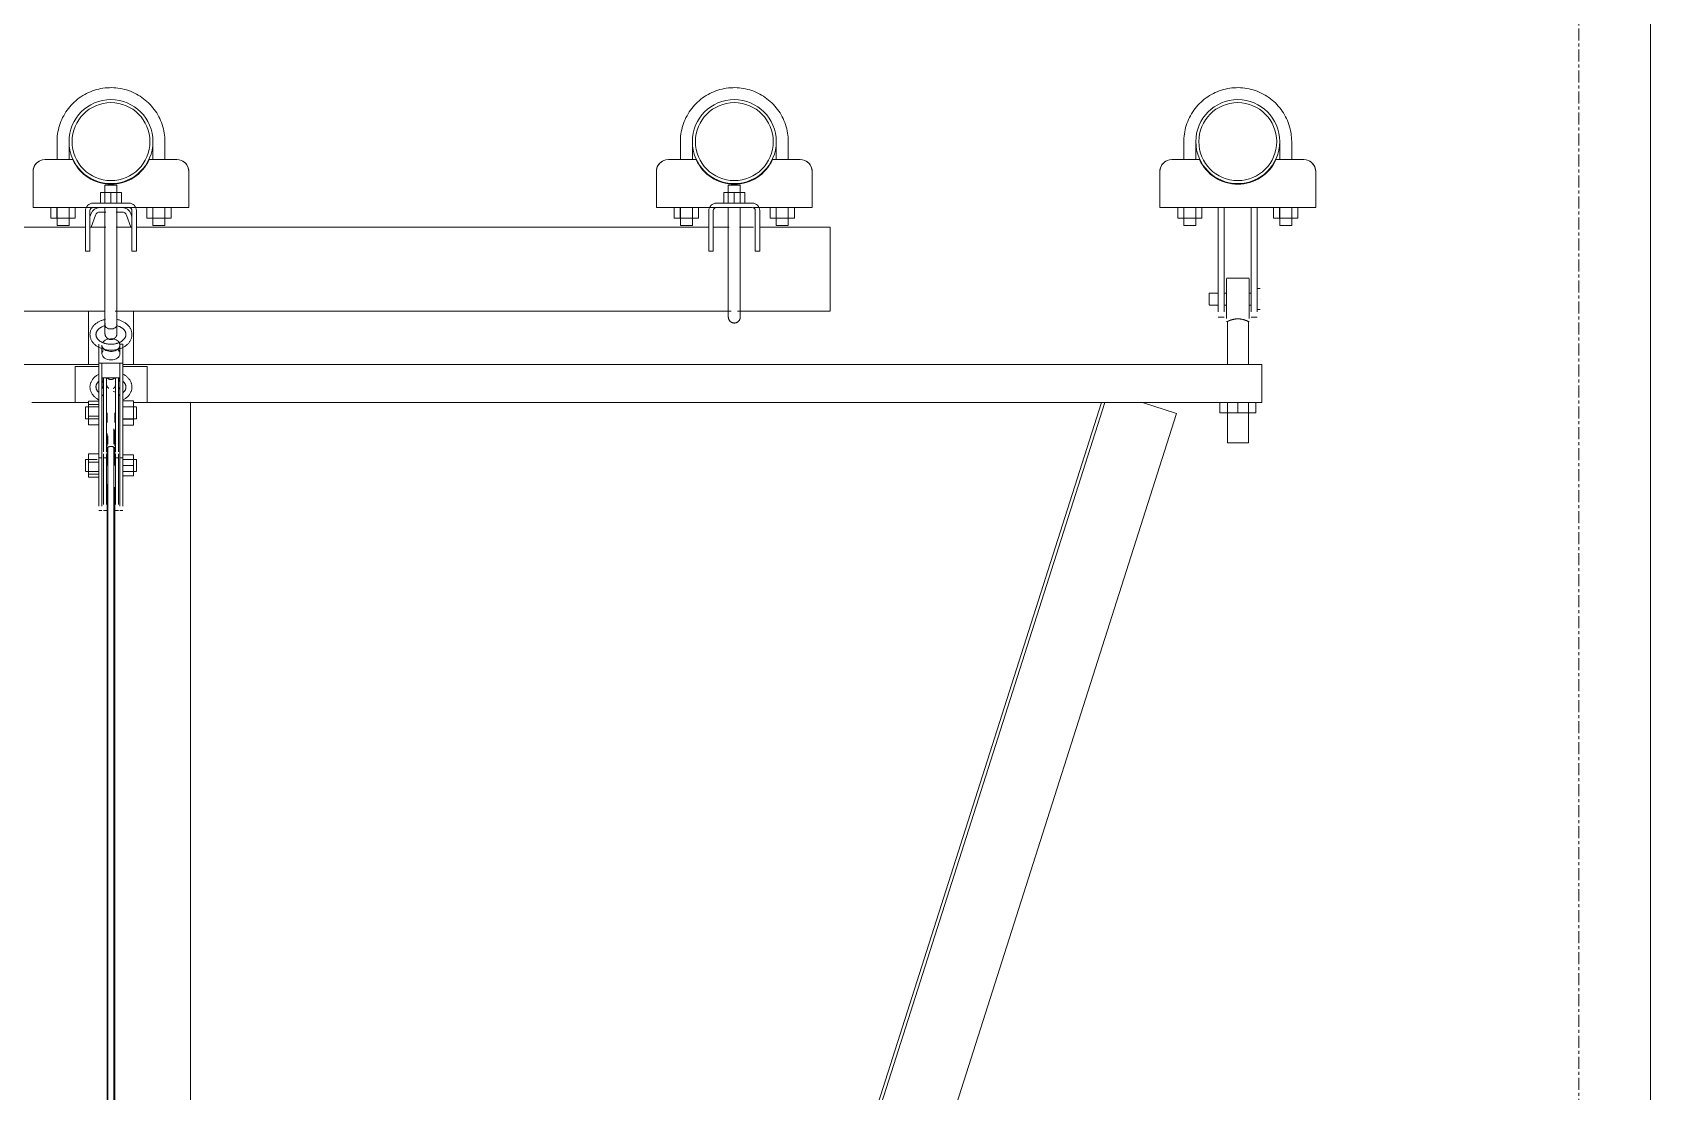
# Model space of a CAD drawing. Header units: inches. Extents: x 21408 to 98131, y -290 to 853.
# Drawn here: x 25618.9 to 25686.4, y 252.6 to 296.8 of the extents above; entities that cross this region are included whole.
import ezdxf

# ---------------------------------------------------------------- set-up
doc = ezdxf.new("R2010")
doc.units = ezdxf.units.IN
doc.header["$MEASUREMENT"] = 0
doc.linetypes.add('Grid Line 1_2_', pattern=[0.875, 0.5, -0.125, 0.125, -0.125])
for name, color, linetype, lineweight in [('Q-SPCQ', 91, 'Continuous', 9), ('S-BEAM', 12, 'Continuous', 9), ('S-GRID', 1, 'Continuous', 9)]:
    doc.layers.add(name, color=color, linetype=linetype, lineweight=lineweight)

# ---------------------------------------------------------------- blocks, each defined once
blk = doc.blocks.new('Basketball_Backstop-Performance_Sports_Systems-3103-Ceiling_Hung - 27_-0_ to 27_-11 7_8_-706978-Building Section - East_West looking North')
at = {"layer": 'Q-SPCQ'}
for p, q in [((25619.919, 292.25), (25619.919, 291.5)), ((25620.419, 291.5), (25620.419, 292.25)), ((25623.919, 292.25), (25623.919, 291.5)), ((25624.419, 291.5), (25624.419, 292.25)), ((25645.919, 292.25), (25645.919, 291.5)), ((25646.419, 291.5), (25646.419, 292.25)), ((25649.919, 292.25), (25649.919, 291.5)), ((25650.419, 291.5), (25650.419, 292.25)), ((25666.919, 292.25), (25666.919, 291.5)), ((25667.419, 291.5), (25667.419, 292.25)), ((25670.919, 292.25), (25670.919, 291.5)), ((25671.419, 291.5), (25671.419, 292.25)), ((25618.919, 291), (25618.919, 289.812)), ((25620.575, 291.5), (25619.419, 291.5)), ((25624.919, 291.5), (25623.763, 291.5)), ((25625.419, 289.812), (25625.419, 291)), ((25644.919, 289.812), (25644.919, 291)), ((25646.575, 291.5), (25645.419, 291.5)), ((25650.919, 291.5), (25649.763, 291.5)), ((25651.419, 291), (25651.419, 289.812)), ((25665.919, 291), (25665.919, 289.812)), ((25667.575, 291.5), (25666.419, 291.5)), ((25671.919, 291.5), (25670.763, 291.5)), ((25672.419, 289.812), (25672.419, 291)), ((25621.919, 290.437), (25621.919, 290.125)), ((25621.919, 290.437), (25621.919, 289.687)), ((25621.927, 290.437), (25621.927, 290.437)), ((25621.927, 290.437), (25622.169, 290.437)), ((25622.169, 290.437), (25622.41, 290.437)), ((25622.41, 290.437), (25622.41, 290.437)), ((25622.419, 290.125), (25622.419, 290.437)), ((25622.419, 289.687), (25622.419, 290.437)), ((25647.919, 290.437), (25647.919, 289.687)), ((25647.927, 290.437), (25648.169, 290.437)), ((25648.169, 290.437), (25648.41, 290.437)), ((25648.419, 289.687), (25648.419, 290.437)), ((25618.919, 289.5), (25618.919, 289.812)), ((25622.919, 289.687), (25621.419, 289.687)), ((25621.731, 290.125), (25622.169, 290.125)), ((25621.731, 290.125), (25621.731, 289.687)), ((25622.169, 290.125), (25622.606, 290.125)), ((25622.169, 289.687), (25622.169, 290.125)), ((25622.606, 290.125), (25622.606, 289.687)), ((25625.419, 289.812), (25625.419, 289.5)), ((25644.919, 289.5), (25644.919, 289.812)), ((25648.919, 289.687), (25647.419, 289.687)), ((25647.731, 290.125), (25648.169, 290.125)), ((25647.731, 290.125), (25647.731, 289.687)), ((25648.169, 290.125), (25648.606, 290.125)), ((25648.169, 289.687), (25648.169, 290.125)), ((25648.606, 290.125), (25648.606, 289.687)), ((25651.419, 289.812), (25651.419, 289.5)), ((25665.919, 289.5), (25665.919, 289.812)), ((25672.419, 289.812), (25672.419, 289.5)), ((25618.919, 289.5), (25621.419, 289.5)), ((25619.664, 289.062), (25619.664, 289.5)), ((25619.916, 289.062), (25619.664, 289.062)), ((25619.916, 289.5), (25619.916, 289.062)), ((25620.421, 289.062), (25619.916, 289.062)), ((25619.919, 289.511), (25619.919, 288.75)), ((25620.419, 288.75), (25620.419, 289.511)), ((25620.421, 289.5), (25620.421, 289.062)), ((25620.674, 289.062), (25620.421, 289.062)), ((25620.674, 289.5), (25620.674, 289.062)), ((25621.106, 289.375), (25621.106, 288.187)), ((25621.294, 288.187), (25621.294, 289.375)), ((25621.346, 289.253), (25621.294, 289.109)), ((25621.34, 288.687), (25621.523, 289.189)), ((25621.419, 289.5), (25622.919, 289.5)), ((25621.699, 289.313), (25621.952, 289.313)), ((25621.919, 289.5), (25621.919, 288.687)), ((25621.919, 289.5), (25621.919, 286.937)), ((25622.385, 289.313), (25622.639, 289.313)), ((25622.419, 288.687), (25622.419, 289.5)), ((25622.419, 286.937), (25622.419, 289.5)), ((25622.815, 289.189), (25622.998, 288.687)), ((25622.919, 289.5), (25625.419, 289.5)), ((25623.044, 289.109), (25622.991, 289.253)), ((25623.044, 288.187), (25623.044, 289.375)), ((25623.231, 289.375), (25623.231, 288.187)), ((25623.664, 289.5), (25623.664, 289.062)), ((25623.916, 289.062), (25623.664, 289.062)), ((25623.916, 289.5), (25623.916, 289.062)), ((25624.421, 289.062), (25623.916, 289.062)), ((25623.919, 289.518), (25623.919, 288.75)), ((25624.419, 288.75), (25624.419, 289.515)), ((25624.421, 289.5), (25624.421, 289.062)), ((25624.674, 289.062), (25624.421, 289.062)), ((25624.674, 289.062), (25624.674, 289.5)), ((25644.919, 289.5), (25647.419, 289.5)), ((25645.664, 289.062), (25645.664, 289.5)), ((25645.916, 289.062), (25645.664, 289.062)), ((25645.916, 289.5), (25645.916, 289.062)), ((25646.421, 289.062), (25645.916, 289.062)), ((25645.919, 289.511), (25645.919, 288.75)), ((25646.419, 288.75), (25646.419, 289.511)), ((25646.421, 289.5), (25646.421, 289.062)), ((25646.674, 289.062), (25646.421, 289.062)), ((25646.674, 289.5), (25646.674, 289.062)), ((25647.106, 289.375), (25647.106, 288.187)), ((25647.294, 288.187), (25647.294, 289.375)), ((25647.419, 289.5), (25648.919, 289.5)), ((25647.919, 289.5), (25647.919, 288.687)), ((25647.919, 289.5), (25647.919, 286.937)), ((25648.419, 288.687), (25648.419, 289.5)), ((25648.419, 286.937), (25648.419, 289.5)), ((25648.967, 289.5), (25651.419, 289.5)), ((25649.044, 288.187), (25649.044, 289.375)), ((25649.231, 289.375), (25649.231, 288.187)), ((25649.664, 289.5), (25649.664, 289.062)), ((25649.916, 289.062), (25649.664, 289.062)), ((25649.916, 289.5), (25649.916, 289.062)), ((25650.421, 289.062), (25649.916, 289.062)), ((25649.919, 289.518), (25649.919, 288.75)), ((25650.419, 288.75), (25650.419, 289.515)), ((25650.421, 289.5), (25650.421, 289.062)), ((25650.674, 289.062), (25650.421, 289.062)), ((25650.674, 289.062), (25650.674, 289.5)), ((25665.919, 289.5), (25672.419, 289.5)), ((25666.664, 289.062), (25666.664, 289.5)), ((25666.916, 289.062), (25666.664, 289.062)), ((25666.916, 289.5), (25666.916, 289.062)), ((25667.421, 289.062), (25666.916, 289.062)), ((25666.919, 289.511), (25666.919, 288.75)), ((25667.419, 288.75), (25667.419, 289.511)), ((25667.421, 289.5), (25667.421, 289.062)), ((25667.674, 289.062), (25667.421, 289.062)), ((25667.674, 289.5), (25667.674, 289.062)), ((25668.356, 285.687), (25668.356, 289.5)), ((25668.356, 289.5), (25668.606, 289.5)), ((25668.606, 289.5), (25668.606, 285.687)), ((25669.731, 285.687), (25669.731, 289.5)), ((25669.731, 289.5), (25669.981, 289.5)), ((25669.981, 289.5), (25669.981, 285.687)), ((25670.664, 289.5), (25670.664, 289.062)), ((25670.916, 289.062), (25670.664, 289.062)), ((25670.916, 289.5), (25670.916, 289.062)), ((25671.421, 289.062), (25670.916, 289.062)), ((25670.919, 289.518), (25670.919, 288.75)), ((25671.419, 288.75), (25671.419, 289.515)), ((25671.421, 289.5), (25671.421, 289.062)), ((25671.674, 289.062), (25671.421, 289.062)), ((25671.674, 289.062), (25671.674, 289.5)), ((25621.106, 288.687), (25597.231, 288.687)), ((25619.919, 288.75), (25619.927, 288.75)), ((25620.419, 288.75), (25619.919, 288.75)), ((25620.41, 288.75), (25620.419, 288.75)), ((25621.952, 288.687), (25621.294, 288.687)), ((25623.044, 288.687), (25622.385, 288.687)), ((25647.106, 288.687), (25623.231, 288.687)), ((25624.419, 288.75), (25623.919, 288.75)), ((25623.919, 288.75), (25623.927, 288.75)), ((25624.41, 288.75), (25624.419, 288.75)), ((25645.919, 288.75), (25645.927, 288.75)), ((25646.419, 288.75), (25645.919, 288.75)), ((25646.41, 288.75), (25646.419, 288.75)), ((25647.952, 288.687), (25647.294, 288.687)), ((25648.967, 288.687), (25648.385, 288.687)), ((25652.169, 288.687), (25649.231, 288.687)), ((25650.419, 288.75), (25649.919, 288.75)), ((25649.919, 288.75), (25649.927, 288.75)), ((25650.41, 288.75), (25650.419, 288.75)), ((25652.169, 288.687), (25652.169, 286.937)), ((25666.919, 288.75), (25666.927, 288.75)), ((25667.419, 288.75), (25666.919, 288.75)), ((25667.41, 288.75), (25667.419, 288.75)), ((25671.419, 288.75), (25670.919, 288.75)), ((25670.919, 288.75), (25670.927, 288.75)), ((25671.41, 288.75), (25671.419, 288.75)), ((25621.106, 288.197), (25621.106, 287.824)), ((25621.106, 287.687), (25621.106, 288.187)), ((25621.106, 287.819), (25621.106, 287.687)), ((25621.106, 287.687), (25621.294, 287.687)), ((25621.294, 287.687), (25621.106, 287.687)), ((25621.294, 287.824), (25621.294, 288.197)), ((25621.294, 288.187), (25621.294, 287.687)), ((25621.294, 287.687), (25621.294, 287.819)), ((25623.044, 288.197), (25623.044, 287.824)), ((25623.044, 287.687), (25623.044, 288.187)), ((25623.044, 287.819), (25623.044, 287.687)), ((25623.044, 287.687), (25623.231, 287.687)), ((25623.231, 287.687), (25623.044, 287.687)), ((25623.231, 287.824), (25623.231, 288.197)), ((25623.231, 288.187), (25623.231, 287.687)), ((25623.231, 287.687), (25623.231, 287.819)), ((25647.106, 288.197), (25647.106, 287.824)), ((25647.106, 287.687), (25647.106, 288.187)), ((25647.106, 287.819), (25647.106, 287.687)), ((25647.106, 287.687), (25647.294, 287.687)), ((25647.294, 287.687), (25647.106, 287.687)), ((25647.294, 287.824), (25647.294, 288.197)), ((25647.294, 288.187), (25647.294, 287.687)), ((25647.294, 287.687), (25647.294, 287.819)), ((25649.044, 288.197), (25649.044, 287.824)), ((25649.044, 287.687), (25649.044, 288.187)), ((25649.044, 287.819), (25649.044, 287.687)), ((25649.044, 287.687), (25649.231, 287.687)), ((25649.231, 287.687), (25649.044, 287.687)), ((25649.231, 287.824), (25649.231, 288.197)), ((25649.231, 288.187), (25649.231, 287.687)), ((25649.231, 287.687), (25649.231, 287.819)), ((25652.169, 286.937), (25652.169, 285.187)), ((25669.643, 286.562), (25668.705, 286.562)), ((25668.705, 285.656), (25668.705, 286.532)), ((25669.643, 286.532), (25669.643, 285.656)), ((25621.919, 285.749), (25621.919, 284.604)), ((25622.419, 284.588), (25622.419, 285.749)), ((25668.356, 285.937), (25667.981, 285.937)), ((25667.981, 285.687), (25667.981, 285.929)), ((25667.981, 285.446), (25667.981, 285.687)), ((25668.356, 285.157), (25668.356, 285.687)), ((25668.705, 285.937), (25668.606, 285.937)), ((25668.606, 285.687), (25668.606, 285.157)), ((25668.705, 284.871), (25668.705, 285.656)), ((25669.731, 285.937), (25669.643, 285.937)), ((25669.643, 285.656), (25669.643, 284.871)), ((25669.731, 285.157), (25669.731, 285.687)), ((25670.106, 286.125), (25669.981, 286.125)), ((25669.981, 285.687), (25669.981, 285.157)), ((25670.106, 285.687), (25670.106, 285.687)), ((25670.106, 285.687), (25670.106, 285.687)), ((25596.296, 285.187), (25621.881, 285.187)), ((25621.231, 285.187), (25621.231, 282.955)), ((25621.919, 285.187), (25621.919, 284.789)), ((25622.346, 285.187), (25648.038, 285.187)), ((25622.419, 284.595), (25622.419, 285.187)), ((25623.106, 282.955), (25623.106, 285.187)), ((25648.296, 285.187), (25652.169, 285.187)), ((25667.981, 285.437), (25668.356, 285.437)), ((25668.356, 284.937), (25668.606, 284.937)), ((25668.606, 285.437), (25668.705, 285.437)), ((25669.643, 285.437), (25669.731, 285.437)), ((25669.731, 284.937), (25669.981, 284.937)), ((25669.981, 285.25), (25670.106, 285.25)), ((25668.705, 284.75), (25668.736, 284.75)), ((25668.736, 284.75), (25668.736, 282.955)), ((25669.611, 282.955), (25669.611, 284.75)), ((25669.611, 284.75), (25669.643, 284.75)), ((25621.669, 283.015), (25621.669, 283.81)), ((25621.794, 283.766), (25621.794, 283.412)), ((25622.669, 283.81), (25622.544, 283.81)), ((25622.544, 283.412), (25622.544, 283.766)), ((25622.669, 283.015), (25622.669, 283.81)), ((25574.174, 282.955), (25621.669, 282.955)), ((25620.674, 282.875), (25620.674, 281.375)), ((25621.669, 282.875), (25620.674, 282.875)), ((25621.669, 280.229), (25621.669, 283.015)), ((25621.669, 283.015), (25621.794, 283.015)), ((25621.794, 283.015), (25621.794, 280.229)), ((25621.794, 283.015), (25622.544, 283.015)), ((25622.544, 280.229), (25622.544, 283.015)), ((25622.544, 283.015), (25622.669, 283.015)), ((25622.669, 283.015), (25622.669, 280.229)), ((25622.669, 282.955), (25670.174, 282.955)), ((25623.674, 282.875), (25622.669, 282.875)), ((25623.674, 281.375), (25623.674, 282.875)), ((25670.174, 282.955), (25670.174, 281.375)), ((25622.544, 282.396), (25621.794, 282.396)), ((25621.856, 279.612), (25621.856, 282.408)), ((25621.981, 282.408), (25621.981, 279.612)), ((25622.356, 279.612), (25622.356, 282.408)), ((25622.481, 282.408), (25622.481, 279.612)), ((25618.861, 281.375), (25621.227, 281.375)), ((25621.669, 281.187), (25621.106, 281.187)), ((25621.106, 280.761), (25621.106, 281.179)), ((25621.231, 281.295), (25621.231, 281.425)), ((25621.231, 281.425), (25621.669, 281.425)), ((25621.231, 280.807), (25621.231, 281.295)), ((25621.231, 281.295), (25621.669, 281.295)), ((25621.231, 280.45), (25621.231, 280.807)), ((25621.231, 280.807), (25621.669, 280.807)), ((25622.013, 280.937), (25622.013, 280.547)), ((25622.325, 280.547), (25622.325, 280.937)), ((25622.669, 281.443), (25623.106, 281.443)), ((25622.669, 281.19), (25623.106, 281.19)), ((25623.231, 281.187), (25622.669, 281.187)), ((25623.106, 281.443), (25623.106, 281.19)), ((25623.106, 281.19), (25623.106, 280.685)), ((25623.11, 281.375), (25625.486, 281.375)), ((25623.231, 281.179), (25623.231, 280.761)), ((25670.174, 281.375), (25625.486, 281.375)), ((25625.486, 224.989), (25625.486, 281.375)), ((25663.487, 281.375), (25626.156, 164.32)), ((25663.62, 281.375), (25626.29, 164.32)), ((25666.612, 280.918), (25629.428, 164.32)), ((25665.189, 281.375), (25666.612, 280.918)), ((25668.424, 281.375), (25668.424, 280.937)), ((25669.174, 280.937), (25668.424, 280.937)), ((25668.736, 281.375), (25668.736, 279.687)), ((25669.174, 280.937), (25669.174, 281.375)), ((25669.924, 280.937), (25669.174, 280.937)), ((25669.611, 279.687), (25669.611, 281.375)), ((25669.924, 281.375), (25669.924, 280.937)), ((25621.106, 280.696), (25621.106, 280.761)), ((25621.106, 280.687), (25621.669, 280.687)), ((25621.231, 280.45), (25621.669, 280.45)), ((25621.669, 279.482), (25621.669, 280.229)), ((25621.794, 280.229), (25621.794, 279.482)), ((25622.294, 279.643), (25622.294, 280.283)), ((25622.325, 279.566), (25622.325, 280.241)), ((25622.544, 279.482), (25622.544, 280.229)), ((25622.669, 280.687), (25623.231, 280.687)), ((25622.669, 280.685), (25623.106, 280.685)), ((25623.106, 280.432), (25622.669, 280.432)), ((25622.669, 280.229), (25622.669, 279.482)), ((25623.106, 280.685), (25623.106, 280.432)), ((25623.231, 280.761), (25623.231, 280.696)), ((25621.669, 277.058), (25621.669, 279.495)), ((25621.794, 279.495), (25621.794, 277.058)), ((25621.856, 279.314), (25621.856, 279.612)), ((25621.981, 279.612), (25621.981, 279.314)), ((25622.013, 280.087), (25622.013, 279.566)), ((25622.013, 279.515), (25622.013, 278.75)), ((25622.044, 279.987), (25622.044, 279.643)), ((25622.044, 279.542), (25622.044, 210.705)), ((25622.294, 210.705), (25622.294, 279.542)), ((25622.325, 278.75), (25622.325, 279.515)), ((25622.356, 279.314), (25622.356, 279.612)), ((25622.481, 279.612), (25622.481, 279.314)), ((25622.544, 277.058), (25622.544, 279.495)), ((25622.669, 279.495), (25622.669, 277.058)), ((25669.611, 279.687), (25668.736, 279.687)), ((25621.598, 279), (25621.106, 279)), ((25621.106, 278.927), (25621.106, 278.991)), ((25621.106, 278.509), (25621.106, 278.927)), ((25621.231, 278.881), (25621.231, 279.238)), ((25621.231, 279.238), (25621.669, 279.238)), ((25621.231, 278.393), (25621.231, 278.881)), ((25621.231, 278.881), (25621.669, 278.881)), ((25621.669, 279.062), (25621.794, 279.062)), ((25621.856, 277.126), (25621.856, 279.235)), ((25621.856, 279.062), (25621.981, 279.062)), ((25621.981, 279.235), (25621.981, 277.126)), ((25622.356, 277.126), (25622.356, 279.235)), ((25622.356, 279.062), (25622.481, 279.062)), ((25622.481, 279.235), (25622.481, 277.126)), ((25622.544, 279.062), (25622.669, 279.062)), ((25622.669, 279.187), (25623.106, 279.187)), ((25623.231, 279), (25622.669, 279)), ((25623.106, 279.187), (25623.106, 278.75)), ((25623.231, 278.991), (25623.231, 278.927)), ((25623.231, 278.927), (25623.231, 278.509)), ((25621.106, 278.5), (25621.669, 278.5)), ((25621.231, 278.262), (25621.231, 278.393)), ((25621.669, 278.393), (25621.231, 278.393)), ((25621.231, 278.262), (25621.669, 278.262)), ((25623.106, 278.75), (25622.669, 278.75)), ((25622.669, 278.5), (25623.231, 278.5)), ((25622.669, 278.312), (25623.106, 278.312)), ((25623.106, 278.75), (25623.106, 278.312)), ((25622.013, 277.965), (25622.013, 211.459)), ((25622.325, 210.936), (25622.325, 277.841)), ((25621.669, 276.875), (25621.794, 276.875)), ((25621.856, 276.875), (25621.981, 276.875)), ((25622.356, 276.875), (25622.481, 276.875)), ((25622.544, 276.875), (25622.669, 276.875))]:
    blk.add_line(p, q, dxfattribs=at)
at = {"layer": 'Q-SPCQ', "flags": 128}
for points in [[(25624.419, 292.25), (25624.417, 292.34), (25624.412, 292.43), (25624.403, 292.519), (25624.39, 292.608), (25624.374, 292.697), (25624.354, 292.785), (25624.331, 292.872), (25624.305, 292.958), (25624.275, 293.043), (25624.241, 293.126), (25624.204, 293.208), (25624.165, 293.289), (25624.121, 293.368), (25624.075, 293.445), (25624.026, 293.52), (25623.974, 293.594), (25623.918, 293.665), (25623.86, 293.734), (25623.8, 293.8), (25623.736, 293.864), (25623.671, 293.925), (25623.602, 293.984), (25623.532, 294.04), (25623.459, 294.093), (25623.384, 294.143), (25623.308, 294.19), (25623.229, 294.234), (25623.149, 294.275), (25623.067, 294.313), (25622.984, 294.347), (25622.9, 294.378), (25622.814, 294.406), (25622.727, 294.43), (25622.64, 294.45), (25622.551, 294.467), (25622.462, 294.481), (25622.373, 294.491), (25622.283, 294.497), (25622.193, 294.5), (25622.103, 294.499), (25622.013, 294.495), (25621.924, 294.487), (25621.834, 294.475), (25621.746, 294.46), (25621.658, 294.441), (25621.57, 294.419), (25621.484, 294.393), (25621.399, 294.364), (25621.315, 294.332), (25621.232, 294.296), (25621.151, 294.257), (25621.072, 294.215), (25620.994, 294.169), (25620.918, 294.121), (25620.845, 294.069), (25620.773, 294.015), (25620.704, 293.957), (25620.636, 293.898), (25620.572, 293.835), (25620.51, 293.77), (25620.45, 293.702), (25620.394, 293.632), (25620.34, 293.56), (25620.289, 293.486), (25620.241, 293.41), (25620.196, 293.332), (25620.154, 293.252), (25620.116, 293.171), (25620.081, 293.088), (25620.049, 293.004), (25620.02, 292.918), (25619.995, 292.832), (25619.974, 292.745), (25619.956, 292.656), (25619.941, 292.568), (25619.93, 292.478), (25619.923, 292.388), (25619.919, 292.299), (25619.919, 292.25)], [(25650.419, 292.25), (25650.417, 292.34), (25650.412, 292.43), (25650.403, 292.519), (25650.39, 292.608), (25650.374, 292.697), (25650.354, 292.785), (25650.331, 292.872), (25650.305, 292.958), (25650.275, 293.043), (25650.241, 293.126), (25650.204, 293.208), (25650.165, 293.289), (25650.121, 293.368), (25650.075, 293.445), (25650.026, 293.52), (25649.974, 293.594), (25649.918, 293.665), (25649.86, 293.734), (25649.8, 293.8), (25649.736, 293.864), (25649.671, 293.925), (25649.602, 293.984), (25649.532, 294.04), (25649.459, 294.093), (25649.384, 294.143), (25649.308, 294.19), (25649.229, 294.234), (25649.149, 294.275), (25649.067, 294.313), (25648.984, 294.347), (25648.9, 294.378), (25648.814, 294.406), (25648.727, 294.43), (25648.64, 294.45), (25648.551, 294.467), (25648.462, 294.481), (25648.373, 294.491), (25648.283, 294.497), (25648.193, 294.5), (25648.103, 294.499), (25648.013, 294.495), (25647.924, 294.487), (25647.834, 294.475), (25647.746, 294.46), (25647.658, 294.441), (25647.57, 294.419), (25647.484, 294.393), (25647.399, 294.364), (25647.315, 294.332), (25647.232, 294.296), (25647.151, 294.257), (25647.072, 294.215), (25646.994, 294.169), (25646.918, 294.121), (25646.845, 294.069), (25646.773, 294.015), (25646.704, 293.957), (25646.636, 293.898), (25646.572, 293.835), (25646.51, 293.77), (25646.45, 293.702), (25646.394, 293.632), (25646.34, 293.56), (25646.289, 293.486), (25646.241, 293.41), (25646.196, 293.332), (25646.154, 293.252), (25646.116, 293.171), (25646.081, 293.088), (25646.049, 293.004), (25646.02, 292.918), (25645.995, 292.832), (25645.974, 292.745), (25645.956, 292.656), (25645.941, 292.568), (25645.93, 292.478), (25645.923, 292.388), (25645.919, 292.299), (25645.919, 292.25)], [(25671.419, 292.25), (25671.417, 292.34), (25671.412, 292.43), (25671.403, 292.519), (25671.39, 292.608), (25671.374, 292.697), (25671.354, 292.785), (25671.331, 292.872), (25671.305, 292.958), (25671.275, 293.043), (25671.241, 293.126), (25671.204, 293.208), (25671.165, 293.289), (25671.121, 293.368), (25671.075, 293.445), (25671.026, 293.52), (25670.974, 293.594), (25670.918, 293.665), (25670.86, 293.734), (25670.8, 293.8), (25670.736, 293.864), (25670.671, 293.925), (25670.602, 293.984), (25670.532, 294.04), (25670.459, 294.093), (25670.384, 294.143), (25670.308, 294.19), (25670.229, 294.234), (25670.149, 294.275), (25670.067, 294.313), (25669.984, 294.347), (25669.9, 294.378), (25669.814, 294.406), (25669.727, 294.43), (25669.64, 294.45), (25669.551, 294.467), (25669.462, 294.481), (25669.373, 294.491), (25669.283, 294.497), (25669.193, 294.5), (25669.103, 294.499), (25669.013, 294.495), (25668.924, 294.487), (25668.834, 294.475), (25668.746, 294.46), (25668.658, 294.441), (25668.57, 294.419), (25668.484, 294.393), (25668.399, 294.364), (25668.315, 294.332), (25668.232, 294.296), (25668.151, 294.257), (25668.072, 294.215), (25667.994, 294.169), (25667.918, 294.121), (25667.845, 294.069), (25667.773, 294.015), (25667.704, 293.957), (25667.636, 293.898), (25667.572, 293.835), (25667.51, 293.77), (25667.45, 293.702), (25667.394, 293.632), (25667.34, 293.56), (25667.289, 293.486), (25667.241, 293.41), (25667.196, 293.332), (25667.154, 293.252), (25667.116, 293.171), (25667.081, 293.088), (25667.049, 293.004), (25667.02, 292.918), (25666.995, 292.832), (25666.974, 292.745), (25666.956, 292.656), (25666.941, 292.568), (25666.93, 292.478), (25666.923, 292.388), (25666.919, 292.299), (25666.919, 292.25)], [(25621.919, 286.937), (25621.919, 286.858), (25621.919, 286.778), (25621.919, 286.698), (25621.919, 286.619), (25621.919, 286.54), (25621.919, 286.462), (25621.919, 286.385), (25621.919, 286.308), (25621.919, 286.233), (25621.919, 286.159), (25621.919, 286.086), (25621.919, 286.014), (25621.919, 285.944), (25621.919, 285.875), (25621.919, 285.808), (25621.919, 285.749)], [(25622.419, 285.749), (25622.419, 285.814), (25622.419, 285.881), (25622.419, 285.95), (25622.419, 286.02), (25622.419, 286.092), (25622.419, 286.165), (25622.419, 286.24), (25622.419, 286.315), (25622.419, 286.392), (25622.419, 286.469), (25622.419, 286.547), (25622.419, 286.626), (25622.419, 286.705), (25622.419, 286.785), (25622.419, 286.865), (25622.419, 286.937)], [(25647.919, 286.937), (25647.919, 286.858), (25647.919, 286.778), (25647.919, 286.698), (25647.919, 286.619), (25647.919, 286.54), (25647.919, 286.462), (25647.919, 286.385), (25647.919, 286.308), (25647.919, 286.233), (25647.919, 286.159), (25647.919, 286.086), (25647.919, 286.014), (25647.919, 285.944), (25647.919, 285.875), (25647.919, 285.808), (25647.919, 285.743), (25647.919, 285.68), (25647.919, 285.619), (25647.919, 285.56), (25647.919, 285.503), (25647.919, 285.448), (25647.919, 285.396), (25647.919, 285.346), (25647.919, 285.299), (25647.919, 285.255), (25647.919, 285.213), (25647.919, 285.174), (25647.919, 285.137), (25647.919, 285.104), (25647.919, 285.073), (25647.919, 285.046), (25647.919, 285.021), (25647.919, 285), (25647.919, 284.982), (25647.919, 284.967), (25647.919, 284.955), (25647.919, 284.946), (25647.919, 284.94), (25647.919, 284.938)], [(25648.419, 284.937), (25648.419, 284.939), (25648.419, 284.944), (25648.419, 284.952), (25648.419, 284.963), (25648.419, 284.977), (25648.419, 284.995), (25648.419, 285.015), (25648.419, 285.039), (25648.419, 285.066), (25648.419, 285.095), (25648.419, 285.128), (25648.419, 285.164), (25648.419, 285.202), (25648.419, 285.243), (25648.419, 285.287), (25648.419, 285.333), (25648.419, 285.382), (25648.419, 285.434), (25648.419, 285.488), (25648.419, 285.544), (25648.419, 285.603), (25648.419, 285.663), (25648.419, 285.726), (25648.419, 285.79), (25648.419, 285.857), (25648.419, 285.925), (25648.419, 285.995), (25648.419, 286.066), (25648.419, 286.139), (25648.419, 286.213), (25648.419, 286.288), (25648.419, 286.364), (25648.419, 286.441), (25648.419, 286.519), (25648.419, 286.598), (25648.419, 286.677), (25648.419, 286.756), (25648.419, 286.836), (25648.419, 286.916), (25648.419, 286.937)], [(25647.919, 284.937), (25647.919, 284.939), (25647.919, 284.944), (25647.919, 284.952), (25647.919, 284.963), (25647.919, 284.977), (25647.919, 284.995), (25647.919, 285.015), (25647.919, 285.039), (25647.919, 285.066), (25647.919, 285.095), (25647.919, 285.128), (25647.919, 285.164), (25647.919, 285.202)], [(25648.169, 284.687), (25648.159, 284.688), (25648.149, 284.688), (25648.139, 284.689), (25648.129, 284.691), (25648.119, 284.692), (25648.109, 284.695), (25648.1, 284.697), (25648.09, 284.7), (25648.081, 284.704), (25648.071, 284.707), (25648.062, 284.711), (25648.053, 284.716), (25648.045, 284.721), (25648.036, 284.726), (25648.028, 284.731), (25648.019, 284.737), (25648.012, 284.743), (25648.004, 284.75), (25647.997, 284.756), (25647.989, 284.763), (25647.983, 284.771), (25647.976, 284.778), (25647.97, 284.786), (25647.964, 284.794), (25647.958, 284.802), (25647.953, 284.811), (25647.948, 284.82), (25647.944, 284.829), (25647.94, 284.838), (25647.936, 284.847), (25647.932, 284.856), (25647.929, 284.866), (25647.927, 284.875), (25647.924, 284.885), (25647.922, 284.895), (25647.921, 284.905), (25647.92, 284.915), (25647.919, 284.925), (25647.919, 284.935), (25647.919, 284.937)], [(25648.419, 284.937), (25648.419, 284.928), (25648.418, 284.918), (25648.417, 284.908), (25648.416, 284.898), (25648.414, 284.888), (25648.412, 284.878), (25648.409, 284.868), (25648.406, 284.859), (25648.403, 284.849), (25648.399, 284.84), (25648.395, 284.831), (25648.391, 284.822), (25648.386, 284.813), (25648.381, 284.805), (25648.375, 284.796), (25648.369, 284.788), (25648.363, 284.78), (25648.357, 284.773), (25648.35, 284.765), (25648.343, 284.758), (25648.336, 284.751), (25648.328, 284.745), (25648.32, 284.739), (25648.312, 284.733), (25648.304, 284.727), (25648.295, 284.722), (25648.287, 284.717), (25648.278, 284.712), (25648.269, 284.708), (25648.259, 284.704), (25648.25, 284.701), (25648.24, 284.698), (25648.231, 284.695), (25648.221, 284.693), (25648.211, 284.691), (25648.201, 284.69), (25648.191, 284.689), (25648.181, 284.688), (25648.171, 284.688), (25648.169, 284.687)], [(25648.419, 285.213), (25648.419, 285.174), (25648.419, 285.137), (25648.419, 285.104), (25648.419, 285.073), (25648.419, 285.046), (25648.419, 285.021), (25648.419, 285), (25648.419, 284.982), (25648.419, 284.967), (25648.419, 284.955), (25648.419, 284.946), (25648.419, 284.94), (25648.419, 284.938)], [(25621.945, 284.842), (25621.913, 284.835), (25621.881, 284.827), (25621.849, 284.819), (25621.818, 284.809), (25621.787, 284.799), (25621.757, 284.787), (25621.728, 284.775), (25621.699, 284.762), (25621.67, 284.748), (25621.643, 284.733), (25621.616, 284.717), (25621.589, 284.701), (25621.564, 284.683), (25621.539, 284.665), (25621.516, 284.646), (25621.493, 284.626), (25621.471, 284.606), (25621.451, 284.584), (25621.431, 284.562), (25621.412, 284.539), (25621.395, 284.516), (25621.379, 284.492), (25621.364, 284.467), (25621.35, 284.442), (25621.338, 284.416), (25621.327, 284.389), (25621.318, 284.362), (25621.31, 284.335), (25621.304, 284.307), (25621.299, 284.279), (25621.296, 284.251), (25621.294, 284.223), (25621.294, 284.208)], [(25621.294, 284.208), (25621.295, 284.18), (25621.297, 284.151), (25621.301, 284.123), (25621.307, 284.096), (25621.314, 284.068), (25621.322, 284.041), (25621.332, 284.014), (25621.344, 283.988), (25621.357, 283.962), (25621.371, 283.937), (25621.386, 283.913), (25621.403, 283.889), (25621.421, 283.866), (25621.44, 283.843), (25621.46, 283.822), (25621.481, 283.801), (25621.503, 283.78), (25621.526, 283.761), (25621.551, 283.742), (25621.575, 283.724), (25621.601, 283.707), (25621.628, 283.691), (25621.655, 283.676), (25621.683, 283.661), (25621.712, 283.648), (25621.741, 283.635), (25621.771, 283.623), (25621.802, 283.612), (25621.832, 283.602), (25621.864, 283.593), (25621.896, 283.585), (25621.928, 283.578), (25621.96, 283.571), (25621.993, 283.566), (25622.026, 283.561), (25622.059, 283.558), (25622.093, 283.555), (25622.126, 283.553), (25622.16, 283.553), (25622.193, 283.553), (25622.227, 283.554), (25622.26, 283.556), (25622.293, 283.559), (25622.327, 283.563), (25622.36, 283.568), (25622.392, 283.574), (25622.425, 283.581), (25622.457, 283.588), (25622.488, 283.597), (25622.519, 283.607), (25622.55, 283.617), (25622.58, 283.629), (25622.61, 283.641), (25622.639, 283.654), (25622.667, 283.668), (25622.695, 283.683), (25622.722, 283.699), (25622.748, 283.715), (25622.774, 283.732), (25622.798, 283.751), (25622.822, 283.77), (25622.845, 283.79), (25622.866, 283.81), (25622.887, 283.831), (25622.907, 283.853), (25622.925, 283.876), (25622.943, 283.9), (25622.959, 283.924), (25622.974, 283.949), (25622.987, 283.974), (25622.999, 284), (25623.01, 284.026), (25623.02, 284.053), (25623.027, 284.081), (25623.034, 284.108), (25623.039, 284.136), (25623.042, 284.164), (25623.044, 284.193), (25623.044, 284.208)], [(25621.544, 284.208), (25621.544, 284.222), (25621.545, 284.236), (25621.547, 284.25), (25621.55, 284.265), (25621.554, 284.279), (25621.558, 284.293), (25621.564, 284.307), (25621.57, 284.322), (25621.577, 284.336), (25621.585, 284.35), (25621.594, 284.364), (25621.604, 284.379), (25621.615, 284.393), (25621.627, 284.407), (25621.64, 284.42), (25621.653, 284.434), (25621.668, 284.447), (25621.683, 284.46), (25621.7, 284.473), (25621.717, 284.485), (25621.735, 284.497), (25621.754, 284.509), (25621.774, 284.52), (25621.794, 284.53), (25621.815, 284.54), (25621.837, 284.55), (25621.859, 284.559), (25621.883, 284.567), (25621.906, 284.575), (25621.93, 284.582)], [(25622.794, 284.208), (25622.793, 284.194), (25622.792, 284.18), (25622.79, 284.165), (25622.787, 284.151), (25622.784, 284.137), (25622.779, 284.123), (25622.774, 284.108), (25622.768, 284.094), (25622.76, 284.08), (25622.752, 284.065), (25622.743, 284.051), (25622.733, 284.037), (25622.723, 284.023), (25622.711, 284.009), (25622.698, 283.995), (25622.684, 283.982), (25622.67, 283.969), (25622.654, 283.955), (25622.638, 283.943), (25622.621, 283.93), (25622.602, 283.919), (25622.584, 283.907), (25622.564, 283.896), (25622.543, 283.885), (25622.522, 283.875), (25622.501, 283.866), (25622.478, 283.857), (25622.455, 283.849), (25622.432, 283.841), (25622.407, 283.834), (25622.383, 283.828), (25622.358, 283.822), (25622.333, 283.817), (25622.307, 283.813), (25622.281, 283.809), (25622.255, 283.807), (25622.229, 283.804), (25622.202, 283.803), (25622.176, 283.803), (25622.149, 283.803), (25622.123, 283.804), (25622.097, 283.805), (25622.071, 283.808), (25622.045, 283.811), (25622.019, 283.815), (25621.993, 283.819), (25621.968, 283.825), (25621.943, 283.831), (25621.919, 283.837), (25621.895, 283.845), (25621.872, 283.853), (25621.849, 283.861), (25621.827, 283.87), (25621.805, 283.88), (25621.785, 283.89), (25621.765, 283.901), (25621.745, 283.912), (25621.727, 283.924), (25621.709, 283.936), (25621.692, 283.949), (25621.676, 283.961), (25621.661, 283.975), (25621.647, 283.988), (25621.634, 284.002), (25621.621, 284.015), (25621.61, 284.029), (25621.6, 284.044), (25621.59, 284.058), (25621.581, 284.072), (25621.574, 284.086), (25621.567, 284.101), (25621.561, 284.115), (25621.556, 284.129), (25621.552, 284.144), (25621.549, 284.158), (25621.546, 284.172), (25621.545, 284.186), (25621.544, 284.2), (25621.544, 284.208)], [(25621.919, 284.595), (25621.919, 284.566), (25621.919, 284.537), (25621.919, 284.51), (25621.919, 284.483), (25621.919, 284.458), (25621.919, 284.434), (25621.919, 284.412), (25621.919, 284.391), (25621.919, 284.371), (25621.919, 284.353), (25621.919, 284.336), (25621.919, 284.32), (25621.919, 284.306), (25621.919, 284.294), (25621.919, 284.283), (25621.919, 284.273), (25621.919, 284.266), (25621.919, 284.259), (25621.919, 284.255), (25621.919, 284.252), (25621.919, 284.25)], [(25621.919, 284.25), (25621.919, 284.251), (25621.919, 284.253), (25621.919, 284.257), (25621.919, 284.263), (25621.919, 284.27), (25621.919, 284.279), (25621.919, 284.289), (25621.919, 284.301), (25621.919, 284.314), (25621.919, 284.329), (25621.919, 284.345), (25621.919, 284.363), (25621.919, 284.382), (25621.919, 284.403), (25621.919, 284.425), (25621.919, 284.448), (25621.919, 284.472), (25621.919, 284.498), (25621.919, 284.525), (25621.919, 284.553), (25621.919, 284.583), (25621.919, 284.595)], [(25622.169, 284), (25622.159, 284), (25622.149, 284.001), (25622.139, 284.002), (25622.129, 284.003), (25622.119, 284.005), (25622.109, 284.007), (25622.1, 284.01), (25622.09, 284.013), (25622.081, 284.016), (25622.071, 284.02), (25622.062, 284.024), (25622.053, 284.028), (25622.045, 284.033), (25622.036, 284.038), (25622.028, 284.044), (25622.019, 284.049), (25622.012, 284.056), (25622.004, 284.062), (25621.997, 284.069), (25621.989, 284.076), (25621.983, 284.083), (25621.976, 284.091), (25621.97, 284.099), (25621.964, 284.107), (25621.958, 284.115), (25621.953, 284.123), (25621.948, 284.132), (25621.944, 284.141), (25621.94, 284.15), (25621.936, 284.159), (25621.932, 284.169), (25621.929, 284.178), (25621.927, 284.188), (25621.924, 284.198), (25621.922, 284.208), (25621.921, 284.217), (25621.92, 284.227), (25621.919, 284.237), (25621.919, 284.247), (25621.919, 284.25)], [(25622.419, 284.25), (25622.419, 284.24), (25622.418, 284.23), (25622.417, 284.22), (25622.416, 284.21), (25622.414, 284.2), (25622.412, 284.191), (25622.409, 284.181), (25622.406, 284.171), (25622.403, 284.162), (25622.399, 284.153), (25622.395, 284.144), (25622.391, 284.135), (25622.386, 284.126), (25622.381, 284.117), (25622.375, 284.109), (25622.369, 284.101), (25622.363, 284.093), (25622.357, 284.085), (25622.35, 284.078), (25622.343, 284.071), (25622.336, 284.064), (25622.328, 284.057), (25622.32, 284.051), (25622.312, 284.045), (25622.304, 284.04), (25622.295, 284.034), (25622.287, 284.03), (25622.278, 284.025), (25622.269, 284.021), (25622.259, 284.017), (25622.25, 284.014), (25622.24, 284.01), (25622.231, 284.008), (25622.221, 284.006), (25622.211, 284.004), (25622.201, 284.002), (25622.191, 284.001), (25622.181, 284), (25622.171, 284), (25622.169, 284)], [(25622.394, 284.585), (25622.419, 284.578), (25622.442, 284.571), (25622.466, 284.563), (25622.489, 284.555), (25622.511, 284.545), (25622.532, 284.536), (25622.553, 284.525), (25622.573, 284.515), (25622.592, 284.503), (25622.611, 284.492), (25622.629, 284.48), (25622.645, 284.467), (25622.661, 284.454), (25622.677, 284.441), (25622.691, 284.428), (25622.704, 284.414), (25622.716, 284.4), (25622.728, 284.386), (25622.738, 284.372), (25622.748, 284.358), (25622.756, 284.344), (25622.764, 284.329), (25622.771, 284.315), (25622.776, 284.301), (25622.781, 284.286), (25622.785, 284.272), (25622.789, 284.258), (25622.791, 284.244), (25622.793, 284.23), (25622.794, 284.216), (25622.794, 284.208)], [(25623.044, 284.208), (25623.043, 284.236), (25623.041, 284.264), (25623.037, 284.292), (25623.031, 284.32), (25623.024, 284.348), (25623.015, 284.375), (25623.005, 284.402), (25622.994, 284.428), (25622.981, 284.453), (25622.967, 284.479), (25622.951, 284.503), (25622.935, 284.527), (25622.917, 284.55), (25622.898, 284.573), (25622.878, 284.594), (25622.856, 284.615), (25622.834, 284.635), (25622.811, 284.655), (25622.787, 284.674), (25622.762, 284.691), (25622.736, 284.708), (25622.71, 284.725), (25622.682, 284.74), (25622.654, 284.754), (25622.626, 284.768), (25622.596, 284.781), (25622.566, 284.793), (25622.536, 284.803), (25622.505, 284.814), (25622.474, 284.823), (25622.442, 284.831), (25622.41, 284.838)], [(25622.419, 284.595), (25622.419, 284.566), (25622.419, 284.537), (25622.419, 284.51), (25622.419, 284.483), (25622.419, 284.458), (25622.419, 284.434), (25622.419, 284.412), (25622.419, 284.391), (25622.419, 284.371), (25622.419, 284.353), (25622.419, 284.336), (25622.419, 284.32), (25622.419, 284.306), (25622.419, 284.294), (25622.419, 284.283), (25622.419, 284.273), (25622.419, 284.266), (25622.419, 284.259), (25622.419, 284.255), (25622.419, 284.252), (25622.419, 284.25)], [(25622.419, 284.25), (25622.419, 284.251), (25622.419, 284.253), (25622.419, 284.257), (25622.419, 284.263), (25622.419, 284.27), (25622.419, 284.279), (25622.419, 284.289), (25622.419, 284.301), (25622.419, 284.314), (25622.419, 284.329), (25622.419, 284.345), (25622.419, 284.363), (25622.419, 284.382), (25622.419, 284.403), (25622.419, 284.425), (25622.419, 284.448), (25622.419, 284.472), (25622.419, 284.498), (25622.419, 284.525), (25622.419, 284.553), (25622.419, 284.583), (25622.419, 284.595)], [(25621.67, 282.56), (25621.643, 282.545), (25621.616, 282.53), (25621.589, 282.513), (25621.564, 282.496), (25621.539, 282.478), (25621.516, 282.459), (25621.493, 282.439), (25621.471, 282.418), (25621.451, 282.397), (25621.431, 282.375), (25621.412, 282.352), (25621.395, 282.328), (25621.379, 282.304), (25621.364, 282.28), (25621.35, 282.254), (25621.338, 282.228), (25621.327, 282.202), (25621.318, 282.175), (25621.31, 282.148), (25621.304, 282.12), (25621.299, 282.092), (25621.296, 282.064), (25621.294, 282.036), (25621.294, 282.02)], [(25621.544, 282.02), (25621.544, 282.035), (25621.545, 282.049), (25621.547, 282.063), (25621.55, 282.077), (25621.554, 282.091), (25621.558, 282.106), (25621.564, 282.12), (25621.57, 282.134), (25621.577, 282.148), (25621.585, 282.163), (25621.594, 282.177), (25621.604, 282.191), (25621.615, 282.205), (25621.627, 282.219), (25621.64, 282.233), (25621.653, 282.246), (25621.668, 282.26)], [(25621.794, 282.343), (25621.815, 282.353), (25621.837, 282.362), (25621.859, 282.371)], [(25621.986, 282.236), (25621.986, 282.25), (25621.986, 282.265), (25621.986, 282.28), (25621.986, 282.296), (25621.986, 282.312), (25621.986, 282.329), (25621.986, 282.347), (25621.986, 282.365), (25621.986, 282.384), (25621.986, 282.403)], [(25621.986, 282.389), (25621.986, 282.37), (25621.986, 282.352), (25621.986, 282.334), (25621.986, 282.317), (25621.986, 282.3), (25621.986, 282.284), (25621.986, 282.269), (25621.986, 282.254), (25621.986, 282.24)], [(25622.014, 282.396), (25622.02, 282.39), (25622.027, 282.384), (25622.034, 282.379), (25622.041, 282.374), (25622.048, 282.369), (25622.056, 282.364), (25622.063, 282.36), (25622.071, 282.356), (25622.079, 282.352), (25622.087, 282.348), (25622.095, 282.345), (25622.104, 282.342), (25622.112, 282.34), (25622.121, 282.338), (25622.129, 282.336), (25622.138, 282.335), (25622.147, 282.334), (25622.156, 282.333), (25622.164, 282.333), (25622.173, 282.333), (25622.182, 282.333), (25622.191, 282.334), (25622.2, 282.335), (25622.208, 282.336), (25622.217, 282.338), (25622.225, 282.34), (25622.234, 282.343), (25622.242, 282.345), (25622.25, 282.348), (25622.259, 282.352), (25622.267, 282.356), (25622.274, 282.36), (25622.282, 282.364), (25622.289, 282.369), (25622.297, 282.374), (25622.304, 282.379), (25622.311, 282.384), (25622.317, 282.39), (25622.324, 282.396)], [(25622.489, 282.367), (25622.511, 282.358), (25622.532, 282.348)], [(25622.677, 282.254), (25622.691, 282.24), (25622.704, 282.227), (25622.716, 282.213), (25622.728, 282.199), (25622.738, 282.185), (25622.748, 282.17), (25622.756, 282.156), (25622.764, 282.142), (25622.771, 282.128), (25622.776, 282.113), (25622.781, 282.099), (25622.785, 282.085), (25622.789, 282.071), (25622.791, 282.056), (25622.793, 282.042), (25622.794, 282.028), (25622.794, 282.02)], [(25623.044, 282.02), (25623.043, 282.049), (25623.041, 282.077), (25623.037, 282.105), (25623.031, 282.133), (25623.024, 282.16), (25623.015, 282.187), (25623.005, 282.214), (25622.994, 282.24), (25622.981, 282.266), (25622.967, 282.291), (25622.951, 282.316), (25622.935, 282.339), (25622.917, 282.363), (25622.898, 282.385), (25622.878, 282.407), (25622.856, 282.428), (25622.834, 282.448), (25622.811, 282.467), (25622.787, 282.486), (25622.762, 282.504), (25622.736, 282.521), (25622.71, 282.537), (25622.682, 282.552)], [(25621.294, 282.02), (25621.295, 281.992), (25621.297, 281.964), (25621.301, 281.936), (25621.307, 281.908), (25621.314, 281.881), (25621.322, 281.853), (25621.332, 281.827), (25621.344, 281.8), (25621.357, 281.775), (25621.371, 281.75), (25621.386, 281.725), (25621.403, 281.701), (25621.421, 281.678), (25621.44, 281.656), (25621.46, 281.634), (25621.481, 281.613), (25621.503, 281.593), (25621.526, 281.573), (25621.551, 281.555), (25621.575, 281.537), (25621.601, 281.52), (25621.628, 281.504), (25621.655, 281.488)], [(25621.661, 281.787), (25621.647, 281.8), (25621.634, 281.814), (25621.621, 281.828), (25621.61, 281.842), (25621.6, 281.856), (25621.59, 281.87), (25621.581, 281.885), (25621.574, 281.899), (25621.567, 281.913), (25621.561, 281.927), (25621.556, 281.942), (25621.552, 281.956), (25621.549, 281.97), (25621.546, 281.984), (25621.545, 281.999), (25621.544, 282.013), (25621.544, 282.02)], [(25621.849, 281.674), (25621.827, 281.683), (25621.805, 281.692)], [(25621.986, 282.149), (25621.986, 282.143), (25621.986, 282.137), (25621.986, 282.133), (25621.986, 282.13), (25621.986, 282.127), (25621.986, 282.126), (25621.986, 282.125)], [(25621.986, 282.125), (25621.986, 282.125), (25621.986, 282.127), (25621.986, 282.129), (25621.986, 282.132), (25621.986, 282.136), (25621.986, 282.141), (25621.986, 282.147)], [(25622.074, 281.966), (25622.068, 281.97), (25622.062, 281.975), (25622.056, 281.979), (25622.05, 281.984), (25622.045, 281.989), (25622.039, 281.994), (25622.034, 282), (25622.029, 282.006), (25622.025, 282.011), (25622.02, 282.017), (25622.016, 282.024), (25622.012, 282.03), (25622.009, 282.037), (25622.005, 282.043), (25622.002, 282.05), (25621.999, 282.057), (25621.997, 282.064), (25621.994, 282.071), (25621.992, 282.078), (25621.991, 282.086), (25621.989, 282.093), (25621.988, 282.101), (25621.987, 282.108), (25621.987, 282.115), (25621.986, 282.123), (25621.986, 282.125)], [(25622.354, 282.073), (25622.352, 282.066), (25622.349, 282.059), (25622.347, 282.052), (25622.344, 282.045), (25622.34, 282.038), (25622.337, 282.032), (25622.333, 282.025), (25622.329, 282.019), (25622.324, 282.013), (25622.32, 282.007), (25622.315, 282.001), (25622.31, 281.996), (25622.305, 281.99), (25622.299, 281.985), (25622.293, 281.98), (25622.288, 281.976), (25622.281, 281.971), (25622.275, 281.967), (25622.269, 281.963), (25622.262, 281.96)], [(25622.543, 281.698), (25622.522, 281.688), (25622.501, 281.678), (25622.478, 281.67)], [(25622.667, 281.48), (25622.695, 281.495), (25622.722, 281.511), (25622.748, 281.528), (25622.774, 281.545), (25622.798, 281.563), (25622.822, 281.582), (25622.845, 281.602), (25622.866, 281.623), (25622.887, 281.644), (25622.907, 281.666), (25622.925, 281.689), (25622.943, 281.712), (25622.959, 281.736), (25622.974, 281.761), (25622.987, 281.787), (25622.999, 281.813), (25623.01, 281.839), (25623.02, 281.866), (25623.027, 281.893), (25623.034, 281.921), (25623.039, 281.949), (25623.042, 281.977), (25623.044, 282.005), (25623.044, 282.02)], [(25622.794, 282.02), (25622.793, 282.006), (25622.792, 281.992), (25622.79, 281.978), (25622.787, 281.964), (25622.784, 281.949), (25622.779, 281.935), (25622.774, 281.921), (25622.768, 281.907), (25622.76, 281.892), (25622.752, 281.878), (25622.743, 281.864), (25622.733, 281.85), (25622.723, 281.836), (25622.711, 281.822), (25622.698, 281.808), (25622.684, 281.794), (25622.67, 281.781)], [(25622.356, 279.437), (25622.352, 279.445), (25622.346, 279.452), (25622.341, 279.459), (25622.336, 279.466), (25622.33, 279.472), (25622.324, 279.479), (25622.317, 279.485), (25622.311, 279.491), (25622.304, 279.496), (25622.297, 279.501), (25622.289, 279.506), (25622.282, 279.511), (25622.274, 279.515), (25622.266, 279.519), (25622.258, 279.523), (25622.25, 279.527), (25622.242, 279.53), (25622.234, 279.533), (25622.225, 279.535), (25622.217, 279.537), (25622.208, 279.539), (25622.199, 279.54), (25622.191, 279.541), (25622.182, 279.542), (25622.173, 279.542), (25622.164, 279.542), (25622.156, 279.542), (25622.147, 279.541), (25622.138, 279.54), (25622.129, 279.539), (25622.121, 279.537), (25622.112, 279.535), (25622.104, 279.532), (25622.095, 279.53), (25622.087, 279.527), (25622.079, 279.523), (25622.071, 279.519), (25622.063, 279.515), (25622.056, 279.511), (25622.048, 279.506), (25622.041, 279.501), (25622.034, 279.496), (25622.027, 279.491), (25622.02, 279.485), (25622.014, 279.479), (25622.008, 279.472), (25622.002, 279.466), (25621.996, 279.459), (25621.991, 279.452), (25621.986, 279.445), (25621.981, 279.437)], [(25622.041, 277.314), (25622.034, 277.309), (25622.027, 277.303), (25622.02, 277.297), (25622.014, 277.291), (25622.008, 277.285), (25622.002, 277.278), (25621.996, 277.272), (25621.991, 277.265), (25621.986, 277.257), (25621.981, 277.25)], [(25622.356, 277.25), (25622.352, 277.257), (25622.346, 277.265), (25622.341, 277.272), (25622.336, 277.278), (25622.33, 277.285), (25622.324, 277.291), (25622.317, 277.297), (25622.311, 277.303), (25622.304, 277.309), (25622.297, 277.314)]]:
    blk.add_lwpolyline(points, dxfattribs=at)
at = {"layer": 'Q-SPCQ'}
for centre, radius, start, end in [((25622.169, 292.25), 1.75, 0, 180), ((25622.169, 292.25), 1.625, 0, 180), ((25648.169, 292.25), 1.75, 0, 180), ((25648.169, 292.25), 1.625, 0, 180), ((25669.169, 292.25), 1.75, 0, 180), ((25669.169, 292.25), 1.625, 0, 180), ((25622.169, 292.25), 1.75, 180, 0), ((25622.169, 292.25), 1.625, 180, 0), ((25648.169, 292.25), 1.75, 180, 0), ((25648.169, 292.25), 1.625, 180, 0), ((25669.169, 292.25), 1.75, 180, 0), ((25669.169, 292.25), 1.625, 180, 0), ((25619.419, 291), 0.5, 90, 180), ((25619.419, 291), 0.5, 120, 180), ((25622.169, 292.223), 1.75, 204.39575, 335.60425), ((25624.919, 291), 0.5, 0, 90), ((25624.919, 291), 0.5, 0, 60), ((25645.419, 291), 0.5, 90, 180), ((25645.419, 291), 0.5, 120, 180), ((25648.169, 292.223), 1.75, 204.39575, 335.60425), ((25650.919, 291), 0.5, 0, 90), ((25650.919, 291), 0.5, 0, 60), ((25666.419, 291), 0.5, 90, 180), ((25666.419, 291), 0.5, 120, 180), ((25669.169, 292.223), 1.75, 204.39575, 335.60425), ((25671.919, 291), 0.5, 0, 90), ((25671.919, 291), 0.5, 0, 60), ((25621.419, 289.375), 0.312, 90, 180), ((25622.919, 289.375), 0.312, 0, 90), ((25647.419, 289.375), 0.312, 90, 180), ((25648.919, 289.375), 0.312, 0, 90), ((25621.419, 289.375), 0.125, 90, 180), ((25621.699, 289.125), 0.375, 90, 160), ((25621.699, 289.125), 0.187, 90, 160), ((25622.639, 289.125), 0.188, 20, 90), ((25622.639, 289.125), 0.375, 20, 88.60415), ((25622.919, 289.375), 0.125, 0, 90), ((25647.419, 289.375), 0.125, 90, 180), ((25648.919, 289.375), 0.125, 0, 90), ((25622.174, 282.125), 0.375, 150, 180), ((25622.174, 282.125), 0.375, 15, 30), ((25622.174, 282.125), 0.375, 180, 210), ((25622.174, 282.125), 0.375, 330, 345)]:
    blk.add_arc(centre, radius, start, end, dxfattribs=at)
for centre, start_param, end_param in [((25622.169, 283.412), 2.617994, 3.141593), ((25622.169, 283.766), 3.403392, 6.283185), ((25622.169, 283.766), 0, 2.617994), ((25622.169, 283.412), 0, 0.785398), ((25622.169, 283.412), 3.141593, 6.283185), ((25622.169, 281.578), 2.617994, 2.879793), ((25622.169, 281.578), 1.047198, 1.308997), ((25622.169, 281.578), 0.261799, 0.523599)]:
    blk.add_ellipse(centre, major_axis=(0.375, 0), ratio=0.707107, start_param=start_param, end_param=end_param, dxfattribs=at)
for points, knots in [([(25669.611, 284.75), (25669.611, 284.75), (25669.608, 284.752), (25669.597, 284.758), (25669.585, 284.762), (25669.57, 284.769), (25669.552, 284.777), (25669.535, 284.785), (25669.52, 284.791), (25669.509, 284.795), (25669.496, 284.799), (25669.479, 284.806), (25669.456, 284.814), (25669.431, 284.822), (25669.41, 284.829), (25669.394, 284.833), (25669.377, 284.837), (25669.355, 284.842), (25669.325, 284.848), (25669.289, 284.855), (25669.251, 284.859), (25669.213, 284.862), (25669.174, 284.862), (25669.135, 284.862), (25669.097, 284.859), (25669.059, 284.855), (25669.023, 284.848), (25668.993, 284.842), (25668.971, 284.837), (25668.954, 284.833), (25668.938, 284.829), (25668.917, 284.822), (25668.892, 284.814), (25668.869, 284.806), (25668.852, 284.799), (25668.839, 284.795), (25668.827, 284.791), (25668.812, 284.785), (25668.795, 284.777), (25668.778, 284.769), (25668.763, 284.762), (25668.751, 284.758), (25668.74, 284.752), (25668.736, 284.75), (25668.736, 284.75)], [0, 0, 0, 0, 0.055556, 0.083333, 0.111111, 0.138889, 0.166667, 0.194444, 0.208333, 0.222222, 0.236111, 0.25, 0.277778, 0.305556, 0.319444, 0.333333, 0.347222, 0.361111, 0.388889, 0.416667, 0.444444, 0.472222, 0.5, 0.527778, 0.555556, 0.583333, 0.611111, 0.638889, 0.652778, 0.666667, 0.680556, 0.694444, 0.722222, 0.75, 0.763889, 0.777778, 0.791667, 0.805556, 0.833333, 0.861111, 0.888889, 0.916667, 0.944444, 1, 1, 1, 1]), ([(25622.169, 284.439), (25622.136, 284.439), (25622.07, 284.448), (25622, 284.477), (25621.958, 284.509), (25621.935, 284.537), (25621.922, 284.566), (25621.916, 284.605), (25621.925, 284.635), (25621.937, 284.654)], [-1, -1, -1, -1, -0.875, -0.75, -0.6875, -0.625, -0.5625, -0.5, -0.375, -0.375, -0.375, -0.375]), ([(25622.401, 284.654), (25622.407, 284.645), (25622.416, 284.625), (25622.422, 284.585), (25622.407, 284.536), (25622.352, 284.483), (25622.268, 284.448), (25622.202, 284.439), (25622.169, 284.439)], [-0.625, -0.625, -0.625, -0.625, -0.5625, -0.5, -0.375, -0.25, -0.125, 0, 0, 0, 0])]:
    blk.add_open_spline(points, degree=3, knots=knots, dxfattribs=at)
for points in [[(25621.923, 284.568), (25621.918, 284.586), (25621.918, 284.605), (25621.923, 284.623)], [(25622.415, 284.623), (25622.42, 284.605), (25622.42, 284.586), (25622.415, 284.568)]]:
    blk.add_open_spline(points, degree=3, dxfattribs=at)
blk = doc.blocks.new('columns and girder2 - one-1334686-Building Section - East_West looking North')
at = {"layer": 'S-BEAM'}
blk.add_line((25686.39, 186.5), (25686.39, 330.476), dxfattribs=at)

msp = doc.modelspace()

# ---------------------------------------------------------------- linework, layer by layer
at = {"layer": 'S-GRID', "linetype": 'Grid Line 1_2_'}
msp.add_line((25683.39, -273.161), (25683.39, 671.892), dxfattribs=at)

# ---------------------------------------------------------------- block references
at = {"layer": 'Q-SPCQ'}
msp.add_blockref('Basketball_Backstop-Performance_Sports_Systems-3103-Ceiling_Hung - 27_-0_ to 27_-11 7_8_-706978-Building Section - East_West looking North', (0, 0), dxfattribs=at)
at = {"layer": 'S-BEAM'}
msp.add_blockref('columns and girder2 - one-1334686-Building Section - East_West looking North', (0, 0), dxfattribs=at)

doc.saveas('drawing.dxf')
